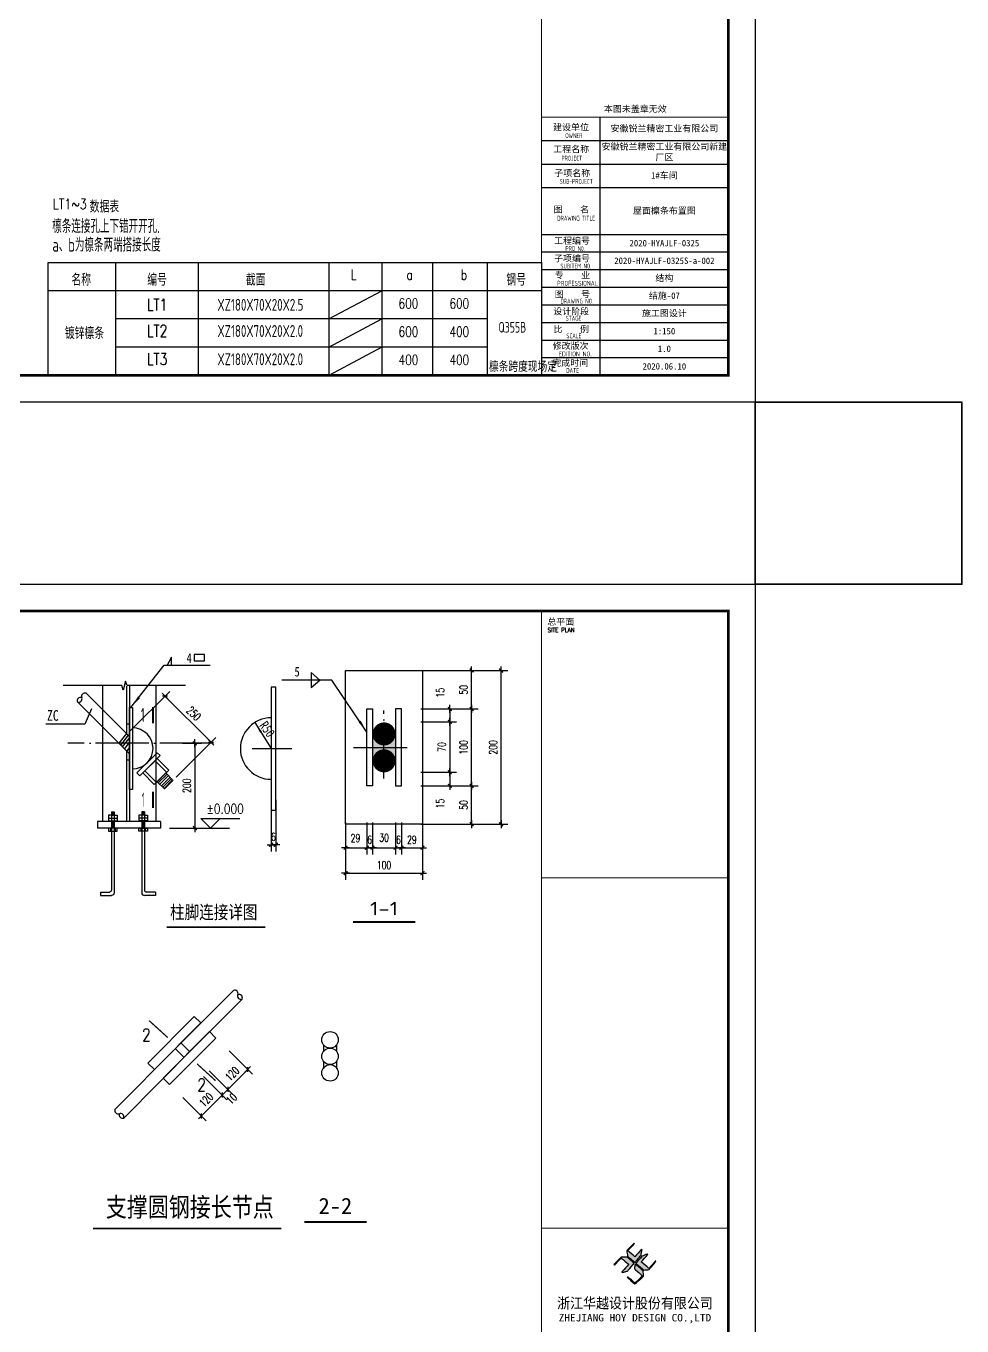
# Model space of a CAD drawing. Extents: x 293620 to 503924, y -252071 to 755100.
# Drawn here: x 451331 to 503924, y 112007 to 185088 of the extents above; entities that cross this region are included whole.
import ezdxf
from ezdxf.enums import TextEntityAlignment as Align

# ---------------------------------------------------------------- set-up
doc = ezdxf.new("R2010")
doc.units = 0
doc.header["$LTSCALE"] = 1000
doc.header["$MEASUREMENT"] = 0
doc.linetypes.add('DOTE', pattern=[2.42, 2, -0.2, 0.02, -0.2])
doc.layers.get('Defpoints').update_dxf_attribs({"color": 250})
for name, color, linetype in [('1', 7, 'Continuous'), ('140', 2, 'Continuous'), ('3T_WOOD', 21, 'Continuous'), ('56', 253, 'Continuous'), ('AXIS', 171, 'Continuous'), ('DOTE', 14, 'DOTE'), ('LATRINE', 6, 'Continuous'), ('OTHER', 7, 'Continuous'), ('PUB_DIM', 171, 'Continuous'), ('PUB_TEXT', 7, 'Continuous'), ('PUB_TITLE', 171, 'Continuous'), ('TEXT', 7, 'Continuous'), ('TK', 4, 'Continuous'), ('基础边线', 2, 'Continuous'), ('文字', 4, 'Continuous'), ('细实线', 7, 'Continuous')]:
    doc.layers.add(name, color=color, linetype=linetype)
doc.layers.add('10', color=7, linetype='Continuous', lineweight=35)
doc.styles.add('-仿宋_GB2312', font='', dxfattribs={"width": 0.7})
doc.styles.add('-宋体', font='', dxfattribs={"width": 0.8})
doc.styles.add('_HZDX', font='txt.shx', dxfattribs={"width": 0.8, "bigfont": 'HZDX.shx'})
doc.styles.add('DIM_FONT', font='SIMPLEX', dxfattribs={"width": 0.7, "bigfont": 'GBCBIG'})
doc.styles.add('HT', font='simhei.ttf', dxfattribs={"width": 0.8})
doc.styles.add('HZDX', font='txt', dxfattribs={"height": 4, "bigfont": 'HZDX'})
doc.styles.add('ROMANS', font='romans__.ttf', dxfattribs={"width": 0.65, "height": 231.275})
doc.styles.get("Standard").update_dxf_attribs({"font": 'gbenor.shx', "bigfont": 'gbcbig.shx'})
doc.styles.add('TSSD_Dimension', font='Tssdeng.shx', dxfattribs={"width": 0.7, "bigfont": 'hztxt.shx'})
doc.styles.add('TSSD_REIN', font='tssdeng.shx', dxfattribs={"width": 0.7, "bigfont": 'tssdchn.shx'})
doc.styles.add('图框', font='')
doc.styles.add('图签宋体', font='', dxfattribs={"height": 300})
doc.styles.add('图签黑体', font='simhei.ttf', dxfattribs={"height": 550})
doc.styles.get('-仿宋_GB2312').set_extended_font_data('SimSun')
doc.styles.get('-宋体').set_extended_font_data('SimSun')
doc.styles.get('图框').set_extended_font_data('SimSun')
doc.styles.get('图签宋体').set_extended_font_data('NSimSun')
doc.dimstyles.new('AXIS', dxfattribs={"dimtxt": 300, "dimasz": 1, "dimexe": 250, "dimexo": 300, "dimgap": 150, "dimtad": 1, "dimdec": 0, "dimzin": 0, "dimdsep": 46, "dimtxsty": 'DIM_FONT', "dimblk": '_DIMX', "dimcen": 0.09, "dimse1": 1, "dimse2": 1, "dimclrt": 7, "dimadec": 0, "dimazin": 0, "dimtfac": 1, "dimtdec": 0, "dimtix": 1, "dimtmove": 2, "dimatfit": 3, "dimldrblk": '_DIMX', "dimfxl": 0, "dimtolj": 1, "dimtzin": 0, "dimarcsym": 0})
doc.dimstyles.new('DIMN', dxfattribs={"dimtxt": 300, "dimasz": 100, "dimexe": 250, "dimexo": 300, "dimgap": 150, "dimtad": 1, "dimdec": 0, "dimzin": 0, "dimdsep": 46, "dimtxsty": 'DIM_FONT', "dimblk": 'ARCHTICK', "dimcen": 0.09, "dimclrt": 7, "dimazin": 2, "dimtfac": 1, "dimtdec": 0, "dimtix": 1, "dimtmove": 2, "dimatfit": 3, "dimfxl": 0, "dimtolj": 1, "dimtzin": 0, "dimarcsym": 0})

# ---------------------------------------------------------------- blocks, each defined once
blk = doc.blocks.new('GeYuanFrame_66261317', base_point=(20.09, 4.53))
at = {"layer": 'PUB_TITLE'}
blk.add_lwpolyline([(803.09, 14.53), (803.09, 111.33)], dxfattribs=at)
at = {"layer": 'TK'}
for p, q in [((781.09, 102.53), (851.09, 102.53)), ((781.09, 93.73), (851.09, 93.73)), ((781.09, 84.93), (803.09, 84.93)), ((781.09, 84.93), (851.09, 84.93)), ((781.09, 67.37), (851.09, 67.37)), ((781.09, 67.33), (851.09, 67.33)), ((781.09, 60.77), (851.09, 60.77)), ((781.09, 54.17), (851.09, 54.17)), ((781.09, 47.57), (851.09, 47.57)), ((781.09, 40.97), (851.09, 40.97)), ((781.09, 34.37), (851.09, 34.37)), ((781.09, 27.77), (851.09, 27.77)), ((781.09, 21.17), (851.09, 21.17)), ((781.09, 14.53), (851.09, 14.53))]:
    blk.add_line(p, q, dxfattribs=at)
blk.add_lwpolyline([(20.09, 4.53), (20.09, 598.53), (861.09, 598.53), (861.09, 4.53)], close=True, dxfattribs=at)
at = {"layer": 'TK', "const_width": 1}
blk.add_lwpolyline([(45.09, 588.53), (851.09, 588.53), (851.09, 14.53), (45.09, 14.53)], close=True, dxfattribs=at)
at = {"layer": 'TK'}
for points, const_width in [([(781.09, 588.53), (781.09, 14.53)], 0.4), ([(781.09, 111.33), (851.09, 111.33)], 0.35), ([(781.09, 67.37), (851.09, 67.37)], 0.35)]:
    blk.add_lwpolyline(points, dxfattribs=dict(at, const_width=const_width))
at = {"layer": 'TK', "style": '图签宋体'}
for s, p in [('本图未盖章无效', (804.43, 113.2)), ('建设单位', (785.39, 106.33)), ('工程名称', (785.47, 98.12)), ('子项名称', (785.85, 89.14)), ('图    名', (785.63, 75.5)), ('工程编号', (785.77, 63.77)), ('子项编号', (785.77, 57.19)), ('专    业', (786.01, 50.88)), ('图    号', (786.02, 43.77)), ('设计阶段', (785.45, 37.32)), ('比    例', (785.59, 30.63)), ('修改版次', (785.24, 24.41)), ('完成时间', (785.11, 18.02))]:
    blk.add_text(s, height=2.4, dxfattribs=at).set_placement(p)
at = {"layer": 'TK', "style": 'TSSD_REIN'}
for s, width, p in [('OWNER', 0.7, (789.98, 103.48)), ('PROJECT', 0.7, (788.52, 95.02)), ('SUB-PROJECT', 0.7, (787.86, 86.3)), ('DRAWING TITLE', 0.7, (786.97, 72.53)), ('PRO N0.', 0.7, (790.01, 61.15)), ('SUBITEM NO.', 0.7, (788.15, 54.58)), ('PROFESSIONAL', 0.8, (786.88, 48.15)), ('DRAWING NO.', 0.7, (788.19, 41.45)), ('STAGE', 0.7, (790.09, 35.03)), ('SCALE', 0.7, (790.38, 28.42)), ('EDITION NO.', 0.8, (787.53, 21.64)), ('DATE', 0.7, (790.33, 15.45))]:
    blk.add_text(s, height=1.8, dxfattribs=dict(at, width=width)).set_placement(p)
at = {"layer": 'TK', "char_height": 2.4, "width": 48, "attachment_point": 5, "style": '图签宋体'}
for s, insert in [('安徽锐兰精密工业有限公司', (827.09, 106.93)), ('安徽锐兰精密工业有限公司新建厂区', (827.09, 98.13)), ('1#车间', (827.09, 89.33)), ('屋面檩条布置图', (827.09, 76.13)), ('2020-HYAJLF-0325', (827.09, 64.07)), ('2020-HYAJLF-0325S-a-002', (827.09, 57.47)), ('结构', (827.09, 50.87)), ('结施-07', (827.09, 44.27)), ('施工图设计', (827.09, 37.67)), ('1:150', (827.09, 31.07)), ('1.0', (827.09, 24.47)), ('2020.06.10', (827.09, 17.88))]:
    blk.add_mtext(s, dxfattribs=dict(at, insert=insert))
blk = doc.blocks.new('_DIMX')
blk.add_line((-150, 0), (150, 0))
at = {"const_width": 50}
blk.add_lwpolyline([(-70, -70), (70, 70)], dxfattribs=at)
blk = doc.blocks.new('*D437')
at = {"layer": 'AXIS', "color": 0, "lineweight": -2}
for p, q in [((739814, -9688), (741146, -9688)), ((740896, -9689), (740896, -10201)), ((739814, -10202), (741146, -10202))]:
    blk.add_line(p, q, dxfattribs=at)
at = {"layer": 'Defpoints', "color": 0}
for p in [(739514, -9688), (739514, -10202), (740896, -10202)]:
    blk.add_point(p, dxfattribs=at)
at = {"layer": 'AXIS', "color": 0, "lineweight": -2}
for p, rotation in [((740896, -9688), 90), ((740896, -10202), 270)]:
    blk.add_blockref('_DIMX', p, dxfattribs=dict(at, rotation=rotation))
at = {"layer": 'AXIS', "color": 7, "insert": (740536, -10868), "char_height": 300, "attachment_point": 5, "rotation": 90, "style": 'DIM_FONT'}
blk.add_mtext('\\A1;15', dxfattribs=at)
blk = doc.blocks.new('*D438')
at = {"layer": 'AXIS', "color": 0, "lineweight": -2}
for p, q in [((738866, -11582), (738866, -12772)), ((739082, -11582), (739082, -12772)), ((738865, -12522), (738864, -12522)), ((738866, -12522), (739082, -12522)), ((739083, -12522), (739084, -12522))]:
    blk.add_line(p, q, dxfattribs=at)
at = {"layer": 'Defpoints', "color": 0}
for p in [(738866, -11282), (739082, -11282), (739082, -12522)]:
    blk.add_point(p, dxfattribs=at)
at = {"layer": 'AXIS', "color": 0, "lineweight": -2}
blk.add_blockref('_DIMX', (738866, -12522), dxfattribs=at)
at = {"layer": 'AXIS', "color": 0, "lineweight": -2, "rotation": 180}
blk.add_blockref('_DIMX', (739082, -12522), dxfattribs=at)
at = {"layer": 'AXIS', "color": 7, "insert": (738974, -12222), "char_height": 300, "attachment_point": 5, "style": 'DIM_FONT'}
blk.add_mtext('\\A1;6', dxfattribs=at)
blk = doc.blocks.new('*D439')
at = {"layer": 'AXIS', "color": 0, "lineweight": -2}
for p, q in [((738002, -11582), (738002, -12772)), ((738866, -11582), (738866, -12772)), ((738003, -12522), (738865, -12522))]:
    blk.add_line(p, q, dxfattribs=at)
at = {"layer": 'Defpoints', "color": 0}
for p in [(738002, -11282), (738866, -11282), (738866, -12522)]:
    blk.add_point(p, dxfattribs=at)
at = {"layer": 'AXIS', "color": 0, "lineweight": -2, "rotation": 180}
blk.add_blockref('_DIMX', (738002, -12522), dxfattribs=at)
at = {"layer": 'AXIS', "color": 0, "lineweight": -2}
blk.add_blockref('_DIMX', (738866, -12522), dxfattribs=at)
at = {"layer": 'AXIS', "color": 7, "insert": (738434, -12146), "char_height": 300, "attachment_point": 5, "style": 'DIM_FONT'}
blk.add_mtext('\\A1;30', dxfattribs=at)
blk = doc.blocks.new('*D440')
at = {"layer": 'AXIS', "color": 0, "lineweight": -2}
for p, q in [((737786, -11582), (737786, -12772)), ((738002, -11582), (738002, -12772)), ((737785, -12522), (737784, -12522)), ((737786, -12522), (738002, -12522)), ((738003, -12522), (738004, -12522))]:
    blk.add_line(p, q, dxfattribs=at)
at = {"layer": 'Defpoints', "color": 0}
for p in [(737786, -11282), (738002, -11282), (738002, -12522)]:
    blk.add_point(p, dxfattribs=at)
at = {"layer": 'AXIS', "color": 0, "lineweight": -2}
blk.add_blockref('_DIMX', (737786, -12522), dxfattribs=at)
at = {"layer": 'AXIS', "color": 0, "lineweight": -2, "rotation": 180}
blk.add_blockref('_DIMX', (738002, -12522), dxfattribs=at)
at = {"layer": 'AXIS', "color": 7, "insert": (737894, -12222), "char_height": 300, "attachment_point": 5, "style": 'DIM_FONT'}
blk.add_mtext('\\A1;6', dxfattribs=at)
blk = doc.blocks.new('*D441')
at = {"layer": 'AXIS', "color": 0, "lineweight": -2}
for p, q in [((736994, -11582), (736994, -12772)), ((737786, -11582), (737786, -12772)), ((736995, -12522), (737785, -12522))]:
    blk.add_line(p, q, dxfattribs=at)
at = {"layer": 'Defpoints', "color": 0}
for p in [(736994, -11282), (737786, -11282), (737786, -12522)]:
    blk.add_point(p, dxfattribs=at)
at = {"layer": 'AXIS', "color": 0, "lineweight": -2, "rotation": 180}
blk.add_blockref('_DIMX', (736994, -12522), dxfattribs=at)
at = {"layer": 'AXIS', "color": 0, "lineweight": -2}
blk.add_blockref('_DIMX', (737786, -12522), dxfattribs=at)
at = {"layer": 'AXIS', "color": 7, "insert": (737364, -12162), "char_height": 300, "attachment_point": 5, "style": 'DIM_FONT'}
blk.add_mtext('\\A1;29', dxfattribs=at)
blk = doc.blocks.new('_ARROW')
blk.add_solid([(0, 0), (-1, 0.1), (-1, -0.1)])
blk = doc.blocks.new('*D445')
at = {"layer": 'AXIS', "color": 0, "lineweight": -2}
for p, q in [((739814, -7803), (741146, -7803)), ((740896, -7804), (740896, -9687)), ((739814, -9688), (741146, -9688))]:
    blk.add_line(p, q, dxfattribs=at)
at = {"layer": 'Defpoints', "color": 0}
for p in [(739514, -7803), (739514, -9688), (740896, -9688)]:
    blk.add_point(p, dxfattribs=at)
at = {"layer": 'AXIS', "color": 0, "lineweight": -2}
for p, rotation in [((740896, -7803), 90), ((740896, -9688), 270)]:
    blk.add_blockref('_DIMX', p, dxfattribs=dict(at, rotation=rotation))
at = {"layer": 'AXIS', "color": 7, "insert": (740596, -8745), "char_height": 300, "attachment_point": 5, "rotation": 90, "style": 'DIM_FONT'}
blk.add_mtext('\\A1;70', dxfattribs=at)
blk = doc.blocks.new('*D446')
at = {"layer": 'AXIS', "color": 0, "lineweight": -2}
for p, q in [((739814, -7322), (741146, -7322)), ((740896, -7323), (740896, -7802)), ((739814, -7803), (741146, -7803))]:
    blk.add_line(p, q, dxfattribs=at)
at = {"layer": 'Defpoints', "color": 0}
for p in [(739514, -7322), (739514, -7803), (740896, -7803)]:
    blk.add_point(p, dxfattribs=at)
at = {"layer": 'AXIS', "color": 0, "lineweight": -2}
for p, rotation in [((740896, -7322), 90), ((740896, -7803), 270)]:
    blk.add_blockref('_DIMX', p, dxfattribs=dict(at, rotation=rotation))
at = {"layer": 'AXIS', "color": 7, "insert": (740536, -6711), "char_height": 300, "attachment_point": 5, "rotation": 90, "style": 'DIM_FONT'}
blk.add_mtext('\\A1;15', dxfattribs=at)
blk = doc.blocks.new('*D454')
at = {"layer": 'AXIS', "color": 0, "lineweight": -2}
for p, q in [((751550, -9540), (752426, -10411)), ((750770, -10323), (751646, -11195)), ((752248, -10236), (751469, -11018))]:
    blk.add_line(p, q, dxfattribs=at)
at = {"layer": 'Defpoints', "color": 0}
for p in [(751337, -9328), (750557, -10111), (751469, -11018)]:
    blk.add_point(p, dxfattribs=at)
at = {"layer": 'AXIS', "color": 0, "lineweight": -2}
for p, rotation in [((752249, -10235), 45.12544321322966), ((751469, -11018), 225.1254432132297)]:
    blk.add_blockref('_DIMX', p, dxfattribs=dict(at, rotation=rotation))
at = {"layer": 'AXIS', "color": 7, "insert": (751646, -10415), "char_height": 300, "attachment_point": 5, "rotation": 45.1254, "style": 'DIM_FONT'}
blk.add_mtext('\\A1;120', dxfattribs=at)
blk = doc.blocks.new('*D455')
at = {"layer": 'AXIS', "color": 0, "lineweight": -2}
for p, q in [((751550, -9540), (752426, -10411)), ((751762, -9326), (752638, -10198)), ((752461, -10022), (752249, -10235)), ((752462, -10021), (752462, -10020)), ((752248, -10236), (752247, -10237))]:
    blk.add_line(p, q, dxfattribs=at)
at = {"layer": 'Defpoints', "color": 0}
for p in [(751550, -9115), (751337, -9328), (752249, -10235)]:
    blk.add_point(p, dxfattribs=at)
at = {"layer": 'AXIS', "color": 0, "lineweight": -2}
for p, rotation in [((752249, -10235), 45.12544321260707), ((752461, -10022), 225.1254432126071)]:
    blk.add_blockref('_DIMX', p, dxfattribs=dict(at, rotation=rotation))
at = {"layer": 'AXIS', "color": 7, "insert": (752600, -10372), "char_height": 300, "attachment_point": 5, "rotation": 45.1254, "style": 'DIM_FONT'}
blk.add_mtext('\\A1;10', dxfattribs=at)
blk = doc.blocks.new('*D456')
at = {"layer": 'AXIS', "color": 0, "lineweight": -2}
for p, q in [((752505, -8581), (753380, -9453)), ((751762, -9326), (752638, -10198)), ((753203, -9277), (752462, -10021))]:
    blk.add_line(p, q, dxfattribs=at)
at = {"layer": 'Defpoints', "color": 0}
for p in [(752292, -8369), (751550, -9115), (752461, -10022)]:
    blk.add_point(p, dxfattribs=at)
at = {"layer": 'AXIS', "color": 0, "lineweight": -2}
for p, rotation in [((753203, -9276), 45.12544321244108), ((752461, -10022), 225.1254432124411)]:
    blk.add_blockref('_DIMX', p, dxfattribs=dict(at, rotation=rotation))
at = {"layer": 'AXIS', "color": 7, "insert": (752620, -9437), "char_height": 300, "attachment_point": 5, "rotation": 45.1254, "style": 'DIM_FONT'}
blk.add_mtext('\\A1;120', dxfattribs=at)
blk = doc.blocks.new('*D451')
at = {"layer": 'AXIS', "color": 0, "lineweight": -2}
for p, q in [((724332, -8119), (725050, -8119)), ((724800, -8120), (724800, -11294)), ((724332, -11295), (725050, -11295))]:
    blk.add_line(p, q, dxfattribs=at)
at = {"layer": 'Defpoints', "color": 0}
for p in [(724032, -8119), (724032, -11295), (724800, -11295)]:
    blk.add_point(p, dxfattribs=at)
at = {"layer": 'AXIS', "color": 0, "lineweight": -2}
for p, rotation in [((724800, -8119), 90), ((724800, -11295), 270)]:
    blk.add_blockref('_DIMX', p, dxfattribs=dict(at, rotation=rotation))
at = {"layer": 'AXIS', "color": 7, "insert": (724500, -9707), "char_height": 300, "attachment_point": 5, "rotation": 90, "style": 'DIM_FONT'}
blk.add_mtext('\\A1;200', dxfattribs=at)
blk = doc.blocks.new('*D452')
at = {"layer": 'Defpoints', "color": 0}
for p in [(727654, -9938), (727827, -9938), (727827, -11920)]:
    blk.add_point(p, dxfattribs=at)
at = {"layer": 'PUB_DIM', "color": 0, "lineweight": -2}
for p, q in [((727654, -10238), (727654, -12170)), ((727827, -10238), (727827, -12170)), ((727653, -11920), (727652, -11920)), ((727654, -11920), (727827, -11920)), ((727828, -11920), (727829, -11920))]:
    blk.add_line(p, q, dxfattribs=at)
blk.add_blockref('_DIMX', (727654, -11920), dxfattribs=at)
at = {"layer": 'PUB_DIM', "color": 0, "lineweight": -2, "rotation": 180}
blk.add_blockref('_DIMX', (727827, -11920), dxfattribs=at)
at = {"layer": 'PUB_DIM', "color": 7, "insert": (727741, -11620), "char_height": 300, "attachment_point": 5, "style": 'DIM_FONT'}
blk.add_mtext('\\A1;6', dxfattribs=at)
blk = doc.blocks.new('_ArchTick')
at = {"color": 0, "linetype": 'ByBlock', "const_width": 0.4}
blk.add_lwpolyline([(-0.5, -0.5), (0.5, 0.5)], dxfattribs=at)
blk = doc.blocks.new('A$C788344A8')
at = {"layer": '140'}
for p, q in [((640, 2560, 128), (640, 0, 128)), ((736, 2560, 128), (640, 2560, 128)), ((736, 0, 128), (736, 2560, 128)), ((640, 0, 128), (736, 0, 128))]:
    blk.add_line(p, q, dxfattribs=at)
blk.add_arc((640, 1280), 640, 90, 270, dxfattribs=at)
blk = doc.blocks.new('A$C16725D18')
at = {"color": 0}
for p, q in [((2506, 522), (2613, 522)), ((2506, 522), (2506, 241)), ((2613, 522), (2613, 174)), ((0, 175), (0, 93)), ((0, 175), (416, 175)), ((0, 93), (416, 93)), ((16, 175), (16, 93)), ((33, 175), (33, 93)), ((49, 175), (49, 93)), ((65, 175), (65, 93)), ((82, 175), (82, 93)), ((109, 175), (109, 271)), ((109, 271), (301, 271)), ((109, 175), (109, 93)), ((109, 93), (109, 0)), ((109, 0), (301, 0)), ((195, 271), (195, 0)), ((279, 271), (279, 0)), ((330, 175), (330, 93)), ((346, 175), (346, 93)), ((367, 175), (367, 93)), ((383, 175), (383, 93)), ((400, 175), (400, 93)), ((416, 175), (416, 93)), ((416, 175), (2440, 175)), ((416, 93), (2531, 93)), ((432, 175), (432, 93)), ((432, 175), (432, 93)), ((449, 175), (449, 93)), ((465, 175), (465, 93)), ((481, 175), (481, 93)), ((498, 175), (498, 93)), ((509, 0), (509, 271)), ((509, 204), (604, 204)), ((509, 59), (604, 59))]:
    blk.add_line(p, q, dxfattribs=at)
blk.add_lwpolyline([(509, 271), (604, 271), (604, 175), (604, 93), (604, 0), (509, 0)], dxfattribs=at)
for centre, radius, end in [((2440, 241), 65.3, 0), ((2531, 174), 81.6, 360)]:
    blk.add_arc(centre, radius, 270, end, dxfattribs=at)
at = {"layer": 'PUB_DIM'}
blk.add_line((124, 235), (124, 235), dxfattribs=at)
blk = doc.blocks.new('A$C053D6479')
at = {"layer": 'PUB_TITLE'}
h = blk.add_hatch(color=256, dxfattribs=at)
h.dxf.hatch_style = 1
edge = h.paths.add_edge_path()
edge.add_spline(control_points=[(1026, 827), (1105, 920), (1188, 1008), (1266, 1102)], knot_values=[13, 13, 13, 13, 14, 14, 14, 14], degree=3, periodic=0)
edge.add_spline(control_points=[(1266, 1102), (1258, 1111), (1249, 1119), (1239, 1116)], knot_values=[12, 12, 12, 12, 13, 13, 13, 13], degree=3, periodic=0)
edge.add_spline(control_points=[(1239, 1116), (1210, 1107), (1179, 1092), (1144, 1077)], knot_values=[11, 11, 11, 11, 12, 12, 12, 12], degree=3, periodic=0)
edge.add_spline(control_points=[(1144, 1077), (1109, 1063), (1069, 1053), (1047, 1038)], knot_values=[10, 10, 10, 10, 11, 11, 11, 11], degree=3, periodic=0)
edge.add_spline(control_points=[(1047, 1038), (1028, 1026), (1007, 992), (991, 972)], knot_values=[9, 9, 9, 9, 10, 10, 10, 10], degree=3, periodic=0)
edge.add_spline(control_points=[(991, 972), (942, 913), (899, 868), (849, 810)], knot_values=[8, 8, 8, 8, 9, 9, 9, 9], degree=3, periodic=0)
edge.add_spline(control_points=[(849, 810), (842, 801), (822, 776), (822, 775)], knot_values=[7, 7, 7, 7, 8, 8, 8, 8], degree=3, periodic=0)
edge.add_spline(control_points=[(822, 775), (823, 771), (848, 752), (859, 744)], knot_values=[6, 6, 6, 6, 7, 7, 7, 7], degree=3, periodic=0)
edge.add_spline(control_points=[(859, 744), (949, 670), (1035, 592), (1122, 521)], knot_values=[5, 5, 5, 5, 6, 6, 6, 6], degree=3, periodic=0)
edge.add_spline(control_points=[(1122, 521), (1153, 527), (1185, 530), (1217, 533)], knot_values=[4, 4, 4, 4, 5, 5, 5, 5], degree=3, periodic=0)
edge.add_spline(control_points=[(1217, 533), (1246, 535), (1293, 532), (1316, 542)], knot_values=[3, 3, 3, 3, 4, 4, 4, 4], degree=3, periodic=0)
edge.add_spline(control_points=[(1316, 542), (1327, 547), (1338, 565), (1349, 579)], knot_values=[2, 2, 2, 2, 3, 3, 3, 3], degree=3, periodic=0)
edge.add_spline(control_points=[(1349, 579), (1423, 670), (1507, 759), (1572, 848)], knot_values=[1, 1, 1, 1, 2, 2, 2, 2], degree=3, periodic=0)
edge.add_spline(control_points=[(1572, 848), (1564, 852), (1561, 861), (1551, 862)], knot_values=[0, 0, 0, 0, 1, 1, 1, 1], degree=3, periodic=0)
edge.add_spline(control_points=[(1551, 862), (1469, 769), (1393, 671), (1310, 579)], knot_values=[15, 15, 15, 15, 16, 16, 16, 16], degree=3, periodic=0)
edge.add_spline(control_points=[(1310, 579), (1216, 662), (1118, 742), (1026, 827)], knot_values=[14, 14, 14, 14, 15, 15, 15, 15], degree=3, periodic=0)
at = {"layer": 'TK'}
h = blk.add_hatch(color=256, dxfattribs=at)
h.dxf.hatch_style = 2
edge = h.paths.add_edge_path()
edge.add_spline(control_points=[(728, 856), (728, 856), (728, 856), (719, 864), (651, 922), (580, 978), (514, 1036), (509, 1106), (488, 1176), (479, 1247), (570, 1343), (663, 1436), (758, 1526), (764, 1523), (768, 1518), (774, 1515), (693, 1422), (599, 1343), (520, 1249), (607, 1171), (698, 1096), (789, 1021), (874, 1109), (950, 1206), (1031, 1298), (1066, 1286), (1054, 1262), (1045, 1224), (1036, 1188), (1031, 1158), (1024, 1121), (1020, 1104), (1017, 1085), (1012, 1071), (1004, 1052), (976, 1026), (956, 1003), (906, 946), (866, 899), (814, 839), (806, 829), (789, 806), (787, 806), (777, 804), (728, 856)], knot_values=[0, 0, 0, 0, 0.005, 0.01, 1, 1, 1, 2, 2, 2, 3, 3, 3, 4, 4, 4, 5, 5, 5, 6, 6, 6, 7, 7, 7, 8, 8, 8, 9, 9, 9, 10, 10, 10, 11, 11, 11, 12, 12, 12, 13, 13, 13, 14, 14, 14, 14], degree=3, periodic=0)
h = blk.add_hatch(color=256, dxfattribs=at)
h.dxf.hatch_style = 2
edge = h.paths.add_edge_path()
edge.add_spline(control_points=[(366, 894), (366, 894), (366, 894), (270, 970), (183, 883), (101, 791), (16, 703), (-18, 714), (9, 735), (28, 755), (103, 838), (192, 930), (266, 1005), (319, 1009), (387, 1005), (442, 1007), (456, 1008), (472, 1011), (485, 1007), (507, 1000), (534, 967), (555, 949), (624, 891), (699, 833), (760, 773), (689, 691), (614, 604), (539, 517), (529, 505), (516, 487), (506, 482), (492, 475), (469, 472), (452, 467), (416, 456), (383, 448), (342, 438), (323, 433), (297, 422), (293, 440), (291, 452), (313, 470), (322, 480), (400, 566), (477, 652), (553, 736), (460, 815), (366, 894)], knot_values=[0, 0, 0, 0, 0.005, 0.01, 1, 1, 1, 2, 2, 2, 3, 3, 3, 4, 4, 4, 5, 5, 5, 6, 6, 6, 7, 7, 7, 8, 8, 8, 9, 9, 9, 10, 10, 10, 11, 11, 11, 12, 12, 12, 13, 13, 13, 14, 14, 14, 15, 15, 15, 15], degree=3, periodic=0)
h = blk.add_hatch(color=256, dxfattribs=at)
h.dxf.hatch_style = 2
edge = h.paths.add_edge_path()
edge.add_spline(control_points=[(511, 261), (511, 261), (511, 261), (516, 267), (609, 192), (696, 111), (785, 33), (883, 118), (977, 208), (1070, 298), (992, 373), (892, 456), (803, 534), (791, 544), (768, 561), (766, 569), (761, 588), (776, 634), (780, 655), (785, 690), (788, 721), (795, 746), (897, 661), (998, 576), (1097, 490), (1100, 425), (1106, 361), (1107, 294), (1018, 207), (925, 121), (830, 33), (818, 21), (800, 0), (787, 0), (768, -1), (725, 49), (712, 60), (662, 103), (616, 143), (568, 186), (545, 207), (518, 224), (499, 250), (501, 259), (511, 261)], knot_values=[0, 0, 0, 0, 0.005, 0.01, 1, 1, 1, 2, 2, 2, 3, 3, 3, 4, 4, 4, 5, 5, 5, 6, 6, 6, 7, 7, 7, 8, 8, 8, 9, 9, 9, 10, 10, 10, 11, 11, 11, 12, 12, 12, 13, 13, 13, 14, 14, 14, 14], degree=3, periodic=0)
for points, knots in [([(1031, 1298), (1066, 1286), (1054, 1262), (1045, 1224), (1036, 1188), (1031, 1158), (1024, 1121), (1020, 1104), (1017, 1085), (1012, 1071), (1004, 1052), (976, 1026), (956, 1003), (906, 946), (866, 899), (814, 839), (806, 829), (789, 806), (787, 806), (777, 804), (728, 856), (719, 864), (651, 922), (580, 978), (514, 1036), (509, 1106), (488, 1176), (479, 1247), (570, 1343), (663, 1436), (758, 1526), (764, 1523), (768, 1518), (774, 1515), (693, 1422), (599, 1343), (520, 1249), (607, 1171), (698, 1096), (789, 1021), (874, 1109), (950, 1206), (1031, 1298)], [0, 0, 0, 0, 1, 1, 1, 2, 2, 2, 3, 3, 3, 4, 4, 4, 5, 5, 5, 6, 6, 6, 7, 7, 7, 8, 8, 8, 9, 9, 9, 10, 10, 10, 11, 11, 11, 12, 12, 12, 13, 13, 13, 14, 14, 14, 14]), ([(555, 949), (624, 891), (699, 833), (760, 773), (689, 691), (614, 604), (539, 517), (529, 505), (516, 487), (506, 482), (492, 475), (469, 472), (452, 467), (416, 456), (383, 448), (342, 438), (323, 433), (297, 422), (293, 440), (291, 452), (313, 470), (322, 480), (400, 566), (477, 652), (553, 736), (460, 815), (366, 894), (270, 970), (183, 883), (101, 791), (16, 703), (-18, 714), (9, 735), (28, 755), (103, 838), (192, 930), (266, 1005), (319, 1009), (387, 1005), (442, 1007), (456, 1008), (472, 1011), (485, 1007), (507, 1000), (534, 967), (555, 949)], [0, 0, 0, 0, 1, 1, 1, 2, 2, 2, 3, 3, 3, 4, 4, 4, 5, 5, 5, 6, 6, 6, 7, 7, 7, 8, 8, 8, 9, 9, 9, 10, 10, 10, 11, 11, 11, 12, 12, 12, 13, 13, 13, 14, 14, 14, 15, 15, 15, 15]), ([(1551, 862), (1561, 861), (1564, 852), (1572, 848), (1507, 759), (1423, 670), (1349, 579), (1338, 565), (1327, 547), (1316, 542), (1293, 532), (1246, 535), (1217, 533), (1185, 530), (1153, 527), (1122, 521), (1035, 592), (949, 670), (859, 744), (848, 752), (823, 771), (822, 775), (822, 776), (842, 801), (849, 810), (899, 868), (942, 913), (991, 972), (1007, 992), (1028, 1026), (1047, 1038), (1069, 1053), (1109, 1063), (1144, 1077), (1179, 1092), (1210, 1107), (1239, 1116), (1249, 1119), (1258, 1111), (1266, 1102), (1188, 1008), (1105, 920), (1026, 827), (1118, 742), (1216, 662), (1310, 579), (1393, 671), (1469, 769), (1551, 862)], [0, 0, 0, 0, 1, 1, 1, 2, 2, 2, 3, 3, 3, 4, 4, 4, 5, 5, 5, 6, 6, 6, 7, 7, 7, 8, 8, 8, 9, 9, 9, 10, 10, 10, 11, 11, 11, 12, 12, 12, 13, 13, 13, 14, 14, 14, 15, 15, 15, 16, 16, 16, 16]), ([(1097, 490), (1100, 425), (1106, 361), (1107, 294), (1018, 207), (925, 121), (830, 33), (818, 21), (800, 0), (787, 0), (768, -1), (725, 49), (712, 60), (662, 103), (616, 143), (568, 186), (545, 207), (518, 224), (499, 250), (501, 259), (511, 261), (516, 267), (609, 192), (696, 111), (785, 33), (883, 118), (977, 208), (1070, 298), (992, 373), (892, 456), (803, 534), (791, 544), (768, 561), (766, 569), (761, 588), (776, 634), (780, 655), (785, 690), (788, 721), (795, 746), (897, 661), (998, 576), (1097, 490)], [0, 0, 0, 0, 1, 1, 1, 2, 2, 2, 3, 3, 3, 4, 4, 4, 5, 5, 5, 6, 6, 6, 7, 7, 7, 8, 8, 8, 9, 9, 9, 10, 10, 10, 11, 11, 11, 12, 12, 12, 13, 13, 13, 14, 14, 14, 14])]:
    blk.add_open_spline(points, degree=3, knots=knots, dxfattribs=at)
blk = doc.blocks.new('GeYuanFrame_87401422', base_point=(20.09, 4.53))
at = {"layer": 'TK'}
blk.add_lwpolyline([(20.09, 4.53), (20.09, 598.53), (861.09, 598.53), (861.09, 4.53)], close=True, dxfattribs=at)
at = {"layer": 'TK', "const_width": 1}
blk.add_lwpolyline([(45.09, 588.53), (851.09, 588.53), (851.09, 14.53), (45.09, 14.53)], close=True, dxfattribs=at)
at = {"layer": 'TK'}
for points, const_width in [([(781.09, 588.53), (781.09, 14.53)], 0.4), ([(781.09, 488.5), (851.09, 488.5)], 0.35), ([(781.09, 357.14), (851.09, 357.14)], 0.35)]:
    blk.add_lwpolyline(points, dxfattribs=dict(at, const_width=const_width))
at = {"layer": 'PUB_TITLE', "xscale": 0.01000000000021828, "yscale": 0.01000000000021828, "zscale": 0.01}
blk.add_blockref('A$C053D6479', (808.19, 336.27), dxfattribs=at)
at = {"layer": 'TK', "style": '图签宋体'}
blk.add_text('总平面', height=2.4, dxfattribs=at).set_placement((783.23, 583.28))
at = {"layer": 'TK', "style": 'ROMANS', "width": 0.76}
blk.add_text('SITE PLAN', height=1.697, dxfattribs=at).set_placement((783.35, 580.49))
at = {"layer": 'TK'}
for s, height, style, width, p in [('浙江华越设计股份有限公司', 3.96, 'HT', 0.9, (816.07, 329.16)), ('ZHEJIANG HOY DESIGN CO.,LTD', 2.8, '图签黑体', 1.11, (816.06, 323.29))]:
    blk.add_text(s, height=height, dxfattribs=dict(at, style=style, width=width)).set_placement(p, align=Align.MIDDLE)
blk = doc.blocks.new('SZEWEW')
at = {"layer": '10', "const_width": 64.8}
blk.add_lwpolyline([(737267.5, -15304.6), (739600.3, -15304.6)], dxfattribs=at)
at = {"layer": '140'}
for p, q in [((736993.9, -11642), (736993.9, -5882)), ((736993.9, -5882), (739873.9, -5882)), ((739873.9, -5882), (739873.9, -11642)), ((737785.9, -10202), (737785.9, -7322)), ((737785.9, -7322), (738001.9, -7322)), ((738001.9, -7322), (738001.9, -10202)), ((738865.9, -7322), (738865.9, -10202)), ((739081.9, -7322), (738865.9, -7322)), ((739081.9, -10202), (739081.9, -7322)), ((738001.9, -10202), (737785.9, -10202)), ((738865.9, -10202), (739081.9, -10202)), ((739873.9, -11642), (736993.9, -11642))]:
    blk.add_line(p, q, dxfattribs=at)
at = {"layer": '56', "const_width": 432}
for points in [[(738649.9, -8258, 1), (738217.9, -8258, 1), (738649.9, -8258, 1)], [(738649.9, -9266, 1), (738217.9, -9266, 1), (738649.9, -9266, 1)]]:
    blk.add_lwpolyline(points, format="xyb", close=True, dxfattribs=at)
at = {"layer": '56'}
blk.add_solid([(738001.9, -9266), (738865.9, -9266), (738001.9, -8258), (738865.9, -8258)], dxfattribs=at)
at = {"layer": 'DOTE'}
for p, q in [((738431.3, -9924.4, -288), (738431.3, -7384.6, -288)), ((737294.6, -8762), (739422.3, -8762))]:
    blk.add_line(p, q, dxfattribs=at)
at = {"layer": 'PUB_DIM'}
for p, q in [((736033, -6240.2), (735698.3, -5955.3, -288)), ((735698.3, -5955.3, -288), (735698.3, -6512.8, -288)), ((735698.3, -6512.8, -288), (736033, -6240.2))]:
    blk.add_line(p, q, dxfattribs=at)
blk.add_lwpolyline([(737785.9, -8185.1), (736479.2, -6240.2), (734607.4, -6240.2)], dxfattribs=at)
at = {"layer": 'PUB_DIM', "xscale": 479.9999999999857, "yscale": 480, "zscale": 480, "rotation": 303.8961975386556}
blk.add_blockref('_ARROW', (737785.9, -8185.1), dxfattribs=at)
at = {"layer": '10', "width": 1.61253}
blk.add_text('1-1', height=504, dxfattribs=at).set_placement((737909, -15052.6), (738958.8, -15052.6), align=Align.FIT)
at = {"layer": 'PUB_TEXT', "style": '-仿宋_GB2312', "width": 0.8}
blk.add_text('5', height=360, rotation=360, dxfattribs=at).set_placement((735078.5, -6104, -288))
at = {"layer": 'AXIS'}
for p1, p2, distance, text in [((739513.9, -11641.9, -288), (739513.9, -5881.9, -288), -3305.6, '200'), ((740857.7, -7321.9, -288), (740857.7, -5881.9, -288), -857.1, '50'), ((740857.7, -10201.9, -288), (740857.7, -7321.9, -288), -857.1, '100'), ((740857.7, -11641.9, -288), (740857.7, -10201.9, -288), -857.1, '50'), ((736993.9, -11282, -288), (739873.9, -11282, -288), -2191.3, '100'), ((739081.9, -11282, -288), (739873.9, -11282, -288), -1240.5, '29')]:
    blk.add_aligned_dim(p1=p1, p2=p2, distance=distance, text=text, dimstyle='AXIS', override={"dimblk1": '_DIMX', "dimblk2": '_DIMX', "dimsah": 1, "dimse1": 0, "dimse2": 0}, dxfattribs=at).render()
for base, p1, p2, angle, text, picture, middle in [((740895.8, -7803.2, -288), (739513.9, -7321.9, -288), (739513.9, -7803.2, -288), 270, '15', '*D446', (740535.8, -6711, -288)), ((740895.8, -10201.9, -288), (739513.9, -9687.5, -288), (739513.9, -10201.9, -288), 270, '15', '*D437', (740535.8, -10867.8, -288)), ((737785.9, -12522.5, -288), (736993.9, -11282, -288), (737785.9, -11282, -288), 0, '29', '*D441', (737363.6, -12162.5, -288)), ((738865.9, -12522.5, -288), (738001.9, -11282, -288), (738865.9, -11282, -288), 0, '30', '*D439', (738433.9, -12145.8, -288))]:
    dim = blk.add_linear_dim(base=base, p1=p1, p2=p2, angle=angle, text=text, dimstyle='AXIS', override={"dimblk1": '_DIMX', "dimblk2": '_DIMX', "dimsah": 1, "dimse1": 0, "dimse2": 0}, dxfattribs=at)
    dim.commit()
    dim.dimension.update_dxf_attribs({"geometry": picture, "text_midpoint": middle, "dimtype": 129})
for p1, p2, distance, text, picture, middle in [((739513.9, -7803.2, -288), (739513.9, -9687.5, -288), 1381.9, '70', '*D445', (740595.8, -8745.4, -288)), ((737785.9, -11282, -288), (738001.9, -11282, -288), -1240.5, '6', '*D440', (737893.9, -12222.5, -288)), ((738865.9, -11282, -288), (739081.9, -11282, -288), -1240.5, '6', '*D438', (738973.9, -12222.5, -288))]:
    dim = blk.add_aligned_dim(p1=p1, p2=p2, distance=distance, text=text, dimstyle='AXIS', override={"dimblk1": '_DIMX', "dimblk2": '_DIMX', "dimsah": 1, "dimse1": 0, "dimse2": 0}, dxfattribs=at)
    dim.commit()
    dim.dimension.update_dxf_attribs({"geometry": picture, "text_midpoint": middle})
blk = doc.blocks.new('FDED342')
at = {"layer": '10', "const_width": 64.8}
for points in [[(755329.9, -14992.4), (757662.7, -14992.4)], [(747405.9, -15240.3), (754469, -15240.3)]]:
    blk.add_lwpolyline(points, dxfattribs=at)
at = {"layer": '140'}
for p, q in [((752670.2, -6312.3, -134.4), (750534.2, -8448.2, -134.4)), ((752996, -6638.1, -134.4), (750534.2, -9099.9, -134.4)), ((748233.1, -10770, -134.4), (750534.2, -8448.2, -134.4)), ((748559, -11095.8, -134.4), (751185.9, -8448.2, -134.4))]:
    blk.add_line(p, q, dxfattribs=at)
for centre, start, end in [((752717.7, -6427.7, -134.4), 337.61906, 112.38095), ((752948.5, -6522.7, -134.4), 157.62063, 292.37938), ((752880.6, -6590.6, -134.4), 337.61915, 112.38086), ((748348.5, -10817.5, -134.4), 157.61905, 292.38094), ((748511.5, -10980.4, -134.4), 157.61914, 292.38085), ((748443.6, -11048.3, -134.4), 337.62062, 112.37937)]:
    blk.add_arc(centre, 124.8, start, end, dxfattribs=at)
at = {"layer": 'PUB_DIM'}
for p, q in [((750699.2, -8279.5, -134.4), (751029.4, -8607.2, -134.4)), ((750486.6, -8492.5, -134.4), (750816.9, -8820.1, -134.4)), ((756040.6, -8349.9, -288), (756040.6, -8598.3, -288)), ((756536.8, -8349.9, -288), (756536.8, -8598.3, -288)), ((756040.6, -8969.7, -288), (756040.6, -9252.7, -288)), ((756536.8, -8969.7, -288), (756536.8, -9252.7, -288))]:
    blk.add_line(p, q, dxfattribs=at)
at = {"layer": 'PUB_DIM', "elevation": -134.4}
for points in [[(749708.1, -9274.4), (751442.8, -7532.1), (751201, -7291.3), (749466.3, -9033.6)], [(750275.2, -9841.5), (752009.9, -8099.2), (751768, -7858.4), (750033.4, -9600.7)]]:
    blk.add_lwpolyline(points, close=True, dxfattribs=at)
at = {"layer": 'PUB_DIM', "const_width": 46.8, "elevation": -288}
for points in [[(749514.5, -7447.7), (750207, -8077.4)], [(752001, -9696.1), (751308.5, -9066.4)]]:
    blk.add_lwpolyline(points, dxfattribs=at)
at = {"layer": 'PUB_DIM'}
for centre in [(756288.7, -8164.2, -288), (756288.7, -8784, -288), (756288.7, -9403.8, -288)]:
    blk.add_circle(centre, 309.9, dxfattribs=at)
at = {"layer": '10', "style": '-宋体', "width": 0.8}
blk.add_text('支撑圆钢接长节点', height=720, rotation=360, dxfattribs=at).set_placement((747891.1, -14793))
at = {"layer": '10', "style": '图框', "width": 0.976336}
blk.add_text('2-2', height=604.8, rotation=360, dxfattribs=at).set_placement((755858.1, -14690), (757117.8, -14690), align=Align.FIT)
at = {"layer": 'PUB_DIM', "style": 'DIM_FONT', "width": 0.8}
for p in [(749407.4, -7982.9, -288), (751478.4, -9853.4, -288)]:
    blk.add_text('2', height=468, rotation=360, dxfattribs=at).set_placement(p, align=Align.MIDDLE)
at = {"layer": 'AXIS'}
for p1, p2, picture, middle in [((752292.1, -8368.9, -288), (751549.7, -9114.5, -288), '*D456', (752619.5, -9437.3, -288)), ((751337.3, -9327.9, -288), (750557.4, -10111.3, -288), '*D454', (751646, -10415.1, -288))]:
    dim = blk.add_aligned_dim(p1=p1, p2=p2, distance=1285.8, text='120', dimstyle='AXIS', override={"dimblk1": '_DIMX', "dimblk2": '_DIMX', "dimsah": 1, "dimse1": 0, "dimse2": 0}, dxfattribs=at)
    dim.commit()
    dim.dimension.update_dxf_attribs({"geometry": picture, "text_midpoint": middle})
dim = blk.add_linear_dim(base=(752248.5, -10235.1, -288), p1=(751549.7, -9114.5, -288), p2=(751337.3, -9327.9, -288), angle=225.12544, text='10', dimstyle='AXIS', override={"dimblk1": '_DIMX', "dimblk2": '_DIMX', "dimsah": 1, "dimse1": 0, "dimse2": 0}, dxfattribs=at)
dim.commit()
dim.dimension.update_dxf_attribs({"geometry": '*D455', "text_midpoint": (752599.6, -10372.3, -288), "dimtype": 129})
blk = doc.blocks.new('EW4RW432')
for p, q in [((723511.4, -11048.4, -288), (721146.1, -11048.4, -288)), ((721146.1, -11048.4, -288), (721146.1, -11294.7, -288)), ((723511.4, -11048.4, -288), (723511.4, -11294.7, -288)), ((723511.4, -11294.7, -288), (721146.1, -11294.7, -288)), ((723849.7, -11294.7, -288), (726101, -11294.7, -288))]:
    blk.add_line(p, q)
at = {"layer": '10', "const_width": 69.1, "elevation": -134.4}
for points in [[(723231.4, -6752.1), (723231.4, -7366.5)], [(723231.4, -10540), (723231.4, -9925.6)]]:
    blk.add_lwpolyline(points, dxfattribs=at)
at = {"layer": '10', "const_width": 64.8}
blk.add_lwpolyline([(723740.3, -15010.6), (727434.2, -15010.6)], dxfattribs=at)
at = {"layer": '140'}
for p, q in [((720725.6, -6244.2, -134.4), (722348.2, -7866.8, -134.4)), ((721340, -5971.2, -134.4), (721340, -11048.4, -134.4)), ((722233, -5971.2, -134.4), (722233, -7751.6, -134.4)), ((722348.2, -5971.2, -134.4), (722348.2, -11048.4, -134.4)), ((723331.2, -5971.2, -134.4), (723331.2, -11048.4, -134.4)), ((720399.7, -6570.1, -134.4), (722348.2, -8518.5, -134.4)), ((722348.2, -9843.9, -134.4), (722348.2, -6771.9, -134.4)), ((722348.2, -6771.9, -134.4), (722463.4, -6771.9, -134.4)), ((722463.4, -6771.9, -134.4), (722463.4, -9843.9, -134.4)), ((722348.2, -7406, -134.4), (722233, -7406, -134.4)), ((722233, -8403.3, -134.4), (722233, -11048.4, -134.4)), ((722348.2, -8748.9, -134.4), (722233, -8748.9, -134.4)), ((722626.3, -9231.1, -134.4), (723386.6, -8470.8, -134.4)), ((723495.2, -8579.4, -134.4), (722734.9, -9339.7, -134.4)), ((722843.5, -9231.1, -134.4), (723386.6, -8688, -134.4)), ((722925, -9149.6, -134.4), (723305.1, -8769.5, -134.4)), ((723305.1, -8769.5, -134.4), (723739.5, -9203.9, -134.4)), ((723386.6, -8470.8, -134.4), (723495.2, -8579.4, -134.4)), ((723386.6, -8688, -134.4), (723821, -9122.4, -134.4)), ((722734.9, -9339.7, -134.4), (722626.3, -9231.1, -134.4)), ((723277.9, -9665.5, -134.4), (722843.5, -9231.1, -134.4)), ((723359.4, -9584, -134.4), (722925, -9149.6, -134.4)), ((723821, -9122.4, -134.4), (723277.9, -9665.5, -134.4)), ((723739.5, -9203.9, -134.4), (723359.4, -9584, -134.4)), ((723386.6, -9556.9, -134.4), (723712.4, -9231.1, -134.4)), ((723712.4, -9231.1, -134.4), (723963, -9481.7, -134.4)), ((723642.8, -9813.1, -134.4), (723386.6, -9556.9, -134.4)), ((723754.7, -9273.4, -134.4), (723428.9, -9599.2, -134.4)), ((723810.2, -9328.8, -134.4), (723484.3, -9654.6, -134.4)), ((723871.3, -9389.9, -134.4), (723545.4, -9715.8, -134.4)), ((723922.4, -9441.1, -134.4), (723596.6, -9766.9, -134.4)), ((723968.5, -9518, -134.4), (723673.2, -9813.3, -134.4)), ((722463.4, -9843.9, -134.4), (722348.2, -9843.9, -134.4))]:
    blk.add_line(p, q, dxfattribs=at)
for centre, radius, start, end in [((720678.1, -6359.6, -134.4), 124.8, 67.61905, 202.38094), ((720515.1, -6522.6, -134.4), 124.8, 67.61914, 202.38085), ((720447.3, -6454.7, -134.4), 124.8, 247.62062, 22.37937), ((722463.4, -8307.9, -288), 768, 270, 90)]:
    blk.add_arc(centre, radius, start, end, dxfattribs=at)
at = {"layer": 'DOTE'}
for p, q in [((725491.7, -8118.8, -134.4), (720041.3, -8118.8, -134.4)), ((726949.4, -8315.3, -288), (728429.9, -8315.3, -288))]:
    blk.add_line(p, q, dxfattribs=at)
at = {"layer": 'OTHER'}
for p, q in [((722204.9, -5786.2, -288), (722112.7, -6124.2, -288)), ((722258.6, -5955.2, -288), (722204.9, -5786.2, -288)), ((722058.9, -5955.2, -288), (719864.3, -5955.2, -288)), ((722112.7, -6124.2, -288), (722058.9, -5955.2, -288)), ((724453.2, -5955.2, -288), (722258.6, -5955.2, -288))]:
    blk.add_line(p, q, dxfattribs=at)
at = {"layer": 'PUB_DIM'}
for p, q in [((723924.9, -4885.2, -134.4), (723763.8, -5194.6, -134.4)), ((723924.9, -5194.6, -134.4), (723924.9, -4885.2, -134.4)), ((720932.4, -6822.3, -288), (720671.3, -7396.3, -288)), ((720671.3, -7396.3, -288), (719221.9, -7396.3, -288)), ((722233, -7751.6, -134.4), (721948.5, -8118.8, -134.4)), ((722303.7, -7813.5, -134.4), (722019.2, -8180.7, -134.4)), ((722356.8, -7884.2, -134.4), (722072.3, -8251.4, -134.4)), ((722348.2, -8071.3, -134.4), (722160.7, -8313.2, -134.4)), ((722348.2, -8273.8, -134.4), (722249.1, -8401.6, -134.4)), ((723642.8, -9813.1, -134.4), (723963, -9481.7, -134.4)), ((723963, -9481.7, -134.4), (723968.5, -9518, -134.4)), ((723642.8, -9813.1, -134.4), (723673.2, -9813.3, -134.4)), ((725017.3, -10932.9, -288), (725740.9, -10932.9, -288)), ((725379.1, -11294.7, -288), (725017.3, -10932.9, -288)), ((725379.1, -10932.9, -288), (726488.7, -10932.9, -288)), ((725740.9, -10932.9, -288), (725379.1, -11294.7, -288))]:
    blk.add_line(p, q, dxfattribs=at)
at = {"layer": 'PUB_DIM', "elevation": -288}
blk.add_lwpolyline([(725158.4, -4793.2), (724767.2, -4793.2), (724767.2, -5023.1), (725158.4, -5023.1)], close=True, dxfattribs=at)
at = {"layer": 'PUB_DIM'}
for points, elevation in [([(722405.8, -6771.9), (723643.3, -5194.6), (725375.6, -5194.6)], -134.4), ([(727049.4, -7334.8), (727654.2, -8315.3)], -288)]:
    blk.add_lwpolyline(points, dxfattribs=dict(at, elevation=elevation))
at = {"yscale": 1.199999999953434, "zscale": 1.199999999999989}
for p, xscale, rotation in [((721883.8, -10686.3, -288), -1.199999999953434, 90), ((722697.4, -10686.3, -288), 1.199999999953434, 270)]:
    blk.add_blockref('A$C16725D18', p, dxfattribs=dict(at, xscale=xscale, rotation=rotation))
at = {"layer": 'PUB_DIM', "xscale": 1.800000000046566, "yscale": 1.800000000046566, "zscale": 1.800000000000011}
blk.add_blockref('A$C788344A8', (726502.2, -10619.3, -288), dxfattribs=at)
at = {"layer": 'PUB_DIM'}
for p, xscale, yscale, zscale, rotation in [((722405.8, -6771.9, -134.4), -480.0000000000416, 480, 480, 51.88274992866109), ((727049.4, -7334.8, -288), 432.0000000000677, 432, 432, 121.667353724674)]:
    blk.add_blockref('_ARROW', p, dxfattribs=dict(at, xscale=xscale, yscale=yscale, zscale=zscale, rotation=rotation))
at = {"layer": '10', "width": 0.866543}
blk.add_text('1', height=537.6, rotation=0, dxfattribs=at).set_placement((722779.8, -7328.1, -134.4), (722915.7, -7328.1, -134.4), align=Align.FIT)
at = {"layer": '10', "width": 0.654727}
blk.add_text('1', height=537.6, dxfattribs=at).set_placement((722813.1, -10501.6, -134.4), (722915.7, -10501.6, -134.4), align=Align.FIT)
at = {"layer": 'PUB_DIM', "style": 'DIM_FONT', "width": 0.8}
blk.add_text('%%P0.000', height=361.8, rotation=360, dxfattribs=at).set_placement((725933.9, -10571.1, -288), align=Align.MIDDLE)
at = {"layer": 'PUB_TEXT', "style": '-仿宋_GB2312', "width": 0.8}
for s, height, rotation, p in [('4', 360, 360, (724486, -5105.9, -288)), ('ZC', 400, 360, (719259.7, -7274.5, -288)), ('R50', 360, 304.92646, (727195.8, -7450.6, -288)), ('柱脚连接详图', 500, 360, (723869.4, -14695.7, -288))]:
    blk.add_text(s, height=height, rotation=rotation, dxfattribs=at).set_placement(p)
at = {"layer": 'AXIS'}
blk.add_aligned_dim(p1=(722159.6, -7868, -288), p2=(723889, -9597.5, -288), distance=2147.2, text='250', dimstyle='AXIS', override={"dimblk1": '_DIMX', "dimblk2": '_DIMX', "dimsah": 1, "dimse1": 0, "dimse2": 0}, dxfattribs=at).render()
dim = blk.add_aligned_dim(p1=(724032.1, -8118.8, -288), p2=(724032.1, -11294.7, -288), distance=768, text='200', dimstyle='AXIS', override={"dimblk1": '_DIMX', "dimblk2": '_DIMX', "dimsah": 1, "dimse1": 0, "dimse2": 0}, dxfattribs=at)
dim.commit()
dim.dimension.update_dxf_attribs({"geometry": '*D451', "text_midpoint": (724500.1, -9706.8, -288)})
at = {"layer": 'PUB_DIM'}
dim = blk.add_aligned_dim(p1=(727654.2, -9938.3, -288), p2=(727827, -9938.3, -288), distance=-1981.9, text='6', dimstyle='DIMN', dxfattribs=at)
dim.commit()
dim.dimension.update_dxf_attribs({"geometry": '*D452', "text_midpoint": (727740.6, -11620.2, -288)})

msp = doc.modelspace()

# ---------------------------------------------------------------- linework, layer by layer
at = {"layer": '10', "color": 1}
msp.add_lwpolyline([(492301.8, 153709.7), (503924.3, 153709.7), (503924.3, 163949.5), (492301.8, 163949.5)], close=True, dxfattribs=at)
at = {"layer": '基础边线'}
for p, q in [((468339.8, 168620.7), (471321.4, 170206.3)), ((468339.8, 167035.1), (471321.4, 168620.7)), ((471321.4, 167035.1), (468339.8, 165449.5))]:
    msp.add_line(p, q, dxfattribs=at)
at = {"layer": '细实线'}
for p, q in [((452582.1, 165449.5), (452582.1, 171791.9)), ((452582.1, 171791.9), (480301.8, 171791.9)), ((456383.9, 165449.5), (456383.9, 171791.9)), ((460999.9, 171791.9), (460999.9, 165449.5)), ((468339.8, 171791.9), (468339.8, 165449.5)), ((471321.4, 171791.9), (471321.4, 165449.5)), ((474180.9, 171791.9), (474180.9, 165449.5)), ((477241.3, 171791.9), (477241.3, 165449.5)), ((480301.8, 171791.9), (480301.8, 165449.5)), ((480301.8, 170206.3), (452582.1, 170206.3)), ((477241.3, 168620.7), (456383.9, 168620.7)), ((477241.3, 167035.1), (456383.9, 167035.1)), ((480301.8, 165449.5), (452582.1, 165449.5)), ((480301.8, 165449.5), (452582.1, 165449.5)), ((480301.8, 165449.5), (452582.1, 165449.5))]:
    msp.add_line(p, q, dxfattribs=at)

# ---------------------------------------------------------------- block references
at = {"layer": '3T_WOOD', "xscale": 150, "yscale": 150, "zscale": 150}
for name, p in [('GeYuanFrame_66261317', (366151.8, 163949.5)), ('GeYuanFrame_87401422', (366151.8, 64609.7))]:
    msp.add_blockref(name, p, dxfattribs=at)
at = {"layer": 'LATRINE', "xscale": 1.5, "yscale": 1.5, "zscale": 1.5}
for name, p in [('EW4RW432', (-626378.4, 156941.4, 201.6)), ('SZEWEW', (-636200.8, 157676.5)), ('FDED342', (-666018.1, 140341.6, 201.6))]:
    msp.add_blockref(name, p, dxfattribs=at)

# ---------------------------------------------------------------- texts
at = {"layer": '1', "color": 0, "linetype": 'Continuous', "style": '_HZDX', "width": 0.8}
msp.add_text('LT1~3', height=573.75, dxfattribs=at).set_placement((453790.8, 174621.6), align=Align.BOTTOM_CENTER)
at = {"layer": '1', "color": 0, "linetype": 'Continuous', "style": 'DIM_FONT', "width": 0.75}
for s, p in [('L', (469578.5, 170820.3)), ('a', (472708.8, 170820.3)), ('b', (475769.2, 170820.3))]:
    msp.add_text(s, height=573.7, dxfattribs=at).set_placement(p)
at = {"layer": 'TEXT', "style": 'TSSD_Dimension', "width": 0.7}
for s, p in [('檩条连接孔上下错开开孔.', (452809.5, 173452.8)), ('a、b为檩条两端搭接长度', (452809.5, 172403.9))]:
    msp.add_text(s, height=765, dxfattribs=at).set_placement(p)
at = {"layer": '文字', "color": 7, "linetype": 'Continuous', "ltscale": 0.5}
for s, height, style, width, p in [('数据表', 669.37, 'HZDX', 0.75, (454907.8, 174599.3)), ('名称', 669.37, 'HZDX', 0.75, (453881.3, 170489.3)), ('编号', 669.37, 'HZDX', 0.75, (458144.5, 170489.3)), ('截面', 669.37, 'HZDX', 0.75, (463680.4, 170489.3)), ('钢号', 669.37, 'HZDX', 0.75, (478321.1, 170489.3)), ('LT1', 669.37, 'HZDX', 0.75, (458129.3, 169090.4)), ('XZ180X70X20X2.5', 669.375, 'TSSD_REIN', 0.7, (462089.9, 169078.1)), ('600', 573.75, 'HZDX', 0.75, (472267.4, 169203.6)), ('600', 573.75, 'HZDX', 0.75, (475127, 169203.6)), ('镀锌檩条', 669.37, 'HZDX', 0.75, (453513.2, 167490.7)), ('LT2', 669.37, 'HZDX', 0.75, (458129.3, 167618.5)), ('XZ180X70X20X2.0', 669.375, 'TSSD_REIN', 0.7, (462089.9, 167606.2)), ('600', 573.75, 'HZDX', 0.75, (472267.4, 167618)), ('400', 573.75, 'HZDX', 0.75, (475127, 167618)), ('Q355B', 600, 'TSSD_REIN', 0.7, (477881.2, 167853.1)), ('LT3', 669.37, 'HZDX', 0.75, (458129.3, 166032.9)), ('XZ180X70X20X2.0', 669.375, 'TSSD_REIN', 0.7, (462089.9, 166020.6)), ('400', 573.75, 'HZDX', 0.75, (472267.4, 166032.4)), ('400', 573.75, 'HZDX', 0.75, (475127, 166032.4)), ('檩条跨度现场定', 600, 'TSSD_REIN', 0.7, (477347.4, 165644.2))]:
    msp.add_text(s, height=height, dxfattribs=dict(at, style=style, width=width)).set_placement(p)

doc.saveas('drawing.dxf')
